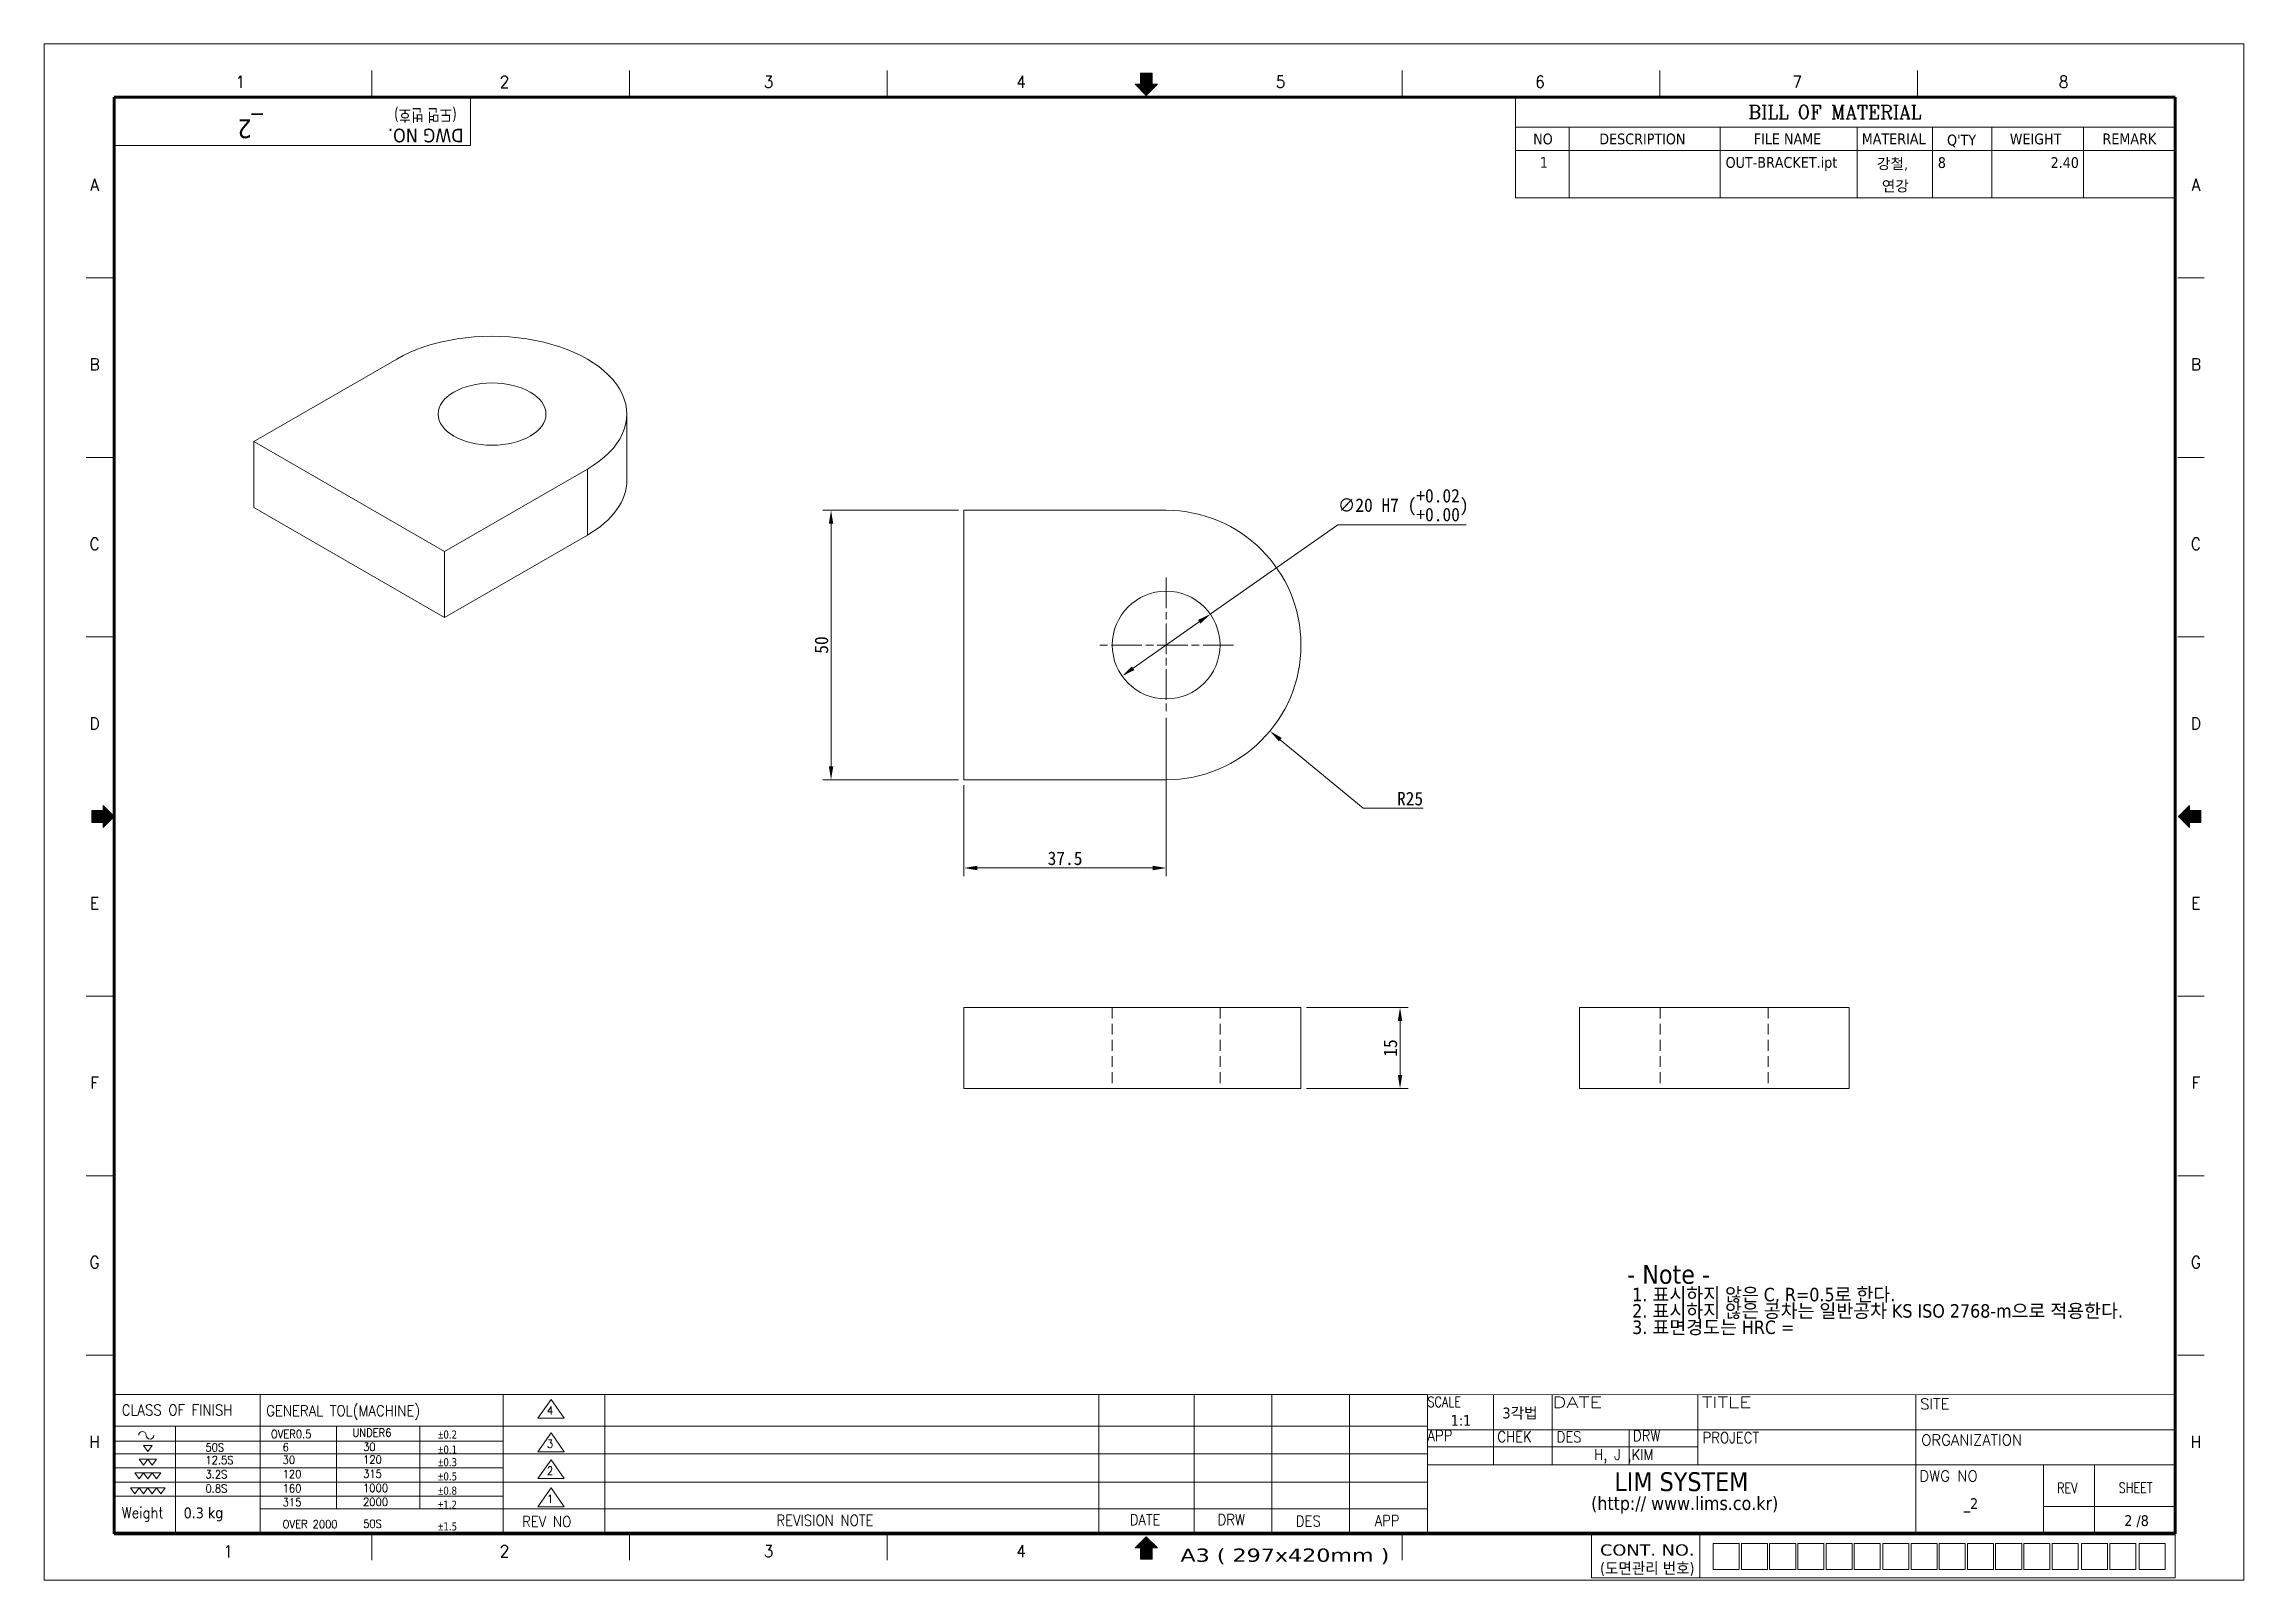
# Model space of a CAD drawing. Header units: millimetres. Extents: x 6 to 414, y 6 to 291.
import ezdxf
from ezdxf.enums import TextEntityAlignment as Align

# ---------------------------------------------------------------- set-up
doc = ezdxf.new("R2010")
doc.units = ezdxf.units.MM
doc.linetypes.add('CHAIN', pattern=[0.3543, 0.2362, -0.0295, 0.0591, -0.0295])
doc.linetypes.add('HIDDEN', pattern=[9.525, 6.35, -3.175])
doc.layers.get('0').update_dxf_attribs({"lineweight": 18})
for name, color, linetype, lineweight in [('SkizziergeometrieWIN-ISO', 7, 'Continuous', 50), ('가는실선_A4', 7, 'Continuous', 5), ('경계(ISO)', 7, 'Continuous', 70), ('굵은실선_A3', 7, 'Continuous', 18), ('제목(ISO)', 7, 'Continuous', 50)]:
    doc.layers.add(name, color=color, linetype=linetype, lineweight=lineweight)
for name, color, linetype, lineweight, true_color in [('가는실선_A3', 9, 'Continuous', 5, 0x808080), ('가는실선중심선_A3', 1, 'Continuous', 5, 0xff0000), ('가는파선_A3', 7, 'HIDDEN', 13, 0x008000), ('해치선_A3', 1, 'Continuous', 5, 0xff0000)]:
    doc.layers.add(name, color=color, linetype=linetype, lineweight=lineweight, true_color=true_color)
doc.styles.add('A3_DS_PartList', font='RomanC.shx')
doc.styles.add('A3_DS_TB02', font='tahoma.ttf')
doc.styles.add('ROMANC_37', font='tahoma.ttf')
doc.styles.add('ROMANC_61', font='ROMANC.shx')
doc.styles.add('주 텍스트 (ISO)', font='tahoma.ttf')
doc.styles.add('주문자_A3(3.5)', font='tahoma.ttf')
doc.styles.add('치수문자_A3(2.5)', font='')
doc.styles.add('텍스트 스타일12', font='tahoma.ttf')
doc.styles.add('텍스트 스타일171', font='ROMANC.shx', dxfattribs={"width": 0.9})
doc.styles.add('텍스트 스타일206', font='ROMANC.shx', dxfattribs={"width": 1.11072})
doc.styles.add('텍스트 스타일208', font='ROMANC.shx', dxfattribs={"width": 1.194322})
doc.styles.add('텍스트 스타일211', font='ROMANC.shx', dxfattribs={"width": 0.9})
doc.styles.add('텍스트 스타일213', font='RomanC.shx', dxfattribs={"width": 0.9})
doc.styles.add('텍스트 스타일233', font='RomanC.shx')
doc.styles.add('텍스트 스타일36', font='ROMANC.shx', dxfattribs={"width": 0.941937})
doc.styles.add('텍스트 스타일42', font='tahoma.ttf', dxfattribs={"width": 1.378837})
doc.styles.add('텍스트 스타일46', font='tahoma.ttf', dxfattribs={"width": 0.862937})
doc.styles.add('텍스트 스타일48', font='tahoma.ttf', dxfattribs={"width": 1.258573})
doc.styles.add('텍스트 스타일52', font='tahoma.ttf', dxfattribs={"width": 0.8})
doc.styles.add('텍스트 스타일65', font='romans.shx', dxfattribs={"width": 0.8})
doc.styles.get('치수문자_A3(2.5)').set_extended_font_data('GulimChe')
doc.dimstyles.new('치수_A3(2.5)', dxfattribs={"dimtxt": 2.5, "dimasz": 2.5, "dimexe": 1.5, "dimexo": 1, "dimgap": 0.5, "dimtad": 1, "dimtoh": 1, "dimdec": 1, "dimrnd": 1e-08, "dimdsep": 46, "dimtxsty": '치수문자_A3(2.5)', "dimcen": 0.09, "dimdle": 10, "dimclrd": 8, "dimclre": 8, "dimclrt": 7, "dimadec": 1, "dimazin": 2, "dimtfac": 0.8, "dimtmove": 0, "dimatfit": 3, "dimfxl": 1, "dimtolj": 1, "dimtzin": 0, "dimlwd": -1, "dimlwe": -1, "dimarcsym": 0})

# ---------------------------------------------------------------- blocks, each defined once
blk = doc.blocks.new('경계 A3_경계')
for points in [[(405.98, 148.76), (403.92, 148.76), (403.92, 149.72), (401.86, 147.66), (403.92, 145.6), (403.92, 146.56), (405.98, 146.56)], [(211.52, 9.9), (211.52, 11.96), (212.48, 11.96), (210.42, 14.01), (208.36, 11.96), (209.32, 11.96), (209.32, 9.9)]]:
    blk.add_hatch(color=7).paths.add_polyline_path(points)
at = {"layer": '가는실선_A3'}
blk.add_hatch(color=7, dxfattribs=at).paths.add_polyline_path([(14.9, 148.76), (14.9, 146.56), (16.96, 146.56), (16.96, 145.6), (19.02, 147.66), (16.96, 149.72), (16.96, 148.76)])
at = {"layer": '해치선_A3'}
blk.add_hatch(color=7, dxfattribs=at).paths.add_polyline_path([(211.52, 283.53), (212.48, 283.53), (210.42, 281.47), (208.36, 283.53), (209.32, 283.53), (209.32, 285.59), (211.52, 285.59)])
for p, q in [((208.36, 283.53), (209.32, 283.53)), ((210.42, 281.47), (208.36, 283.53)), ((209.32, 285.59), (211.52, 285.59)), ((209.32, 283.53), (209.32, 285.59)), ((211.52, 285.59), (211.52, 283.53)), ((211.52, 283.53), (212.48, 283.53)), ((403.92, 149.72), (401.86, 147.66)), ((401.86, 147.66), (403.92, 145.6)), ((403.92, 148.76), (403.92, 149.72)), ((405.98, 148.76), (403.92, 148.76)), ((405.98, 146.56), (405.98, 148.76)), ((403.92, 146.56), (405.98, 146.56)), ((403.92, 145.6), (403.92, 146.56)), ((210.42, 14.01), (208.36, 11.96)), ((212.48, 11.96), (210.42, 14.01)), ((292.99, 6.43), (292.99, 14.6)), ((208.36, 11.96), (209.32, 11.96)), ((209.32, 11.96), (209.32, 9.9)), ((209.32, 9.9), (211.52, 9.9)), ((211.52, 9.9), (211.52, 11.96)), ((211.52, 11.96), (212.48, 11.96))]:
    blk.add_line(p, q)
at = {"color": 7}
for p, q in [((16.96, 148.76), (14.9, 148.76)), ((14.9, 148.76), (14.9, 146.56)), ((16.96, 149.72), (16.96, 148.76)), ((19.02, 147.66), (16.96, 149.72)), ((16.96, 145.6), (19.02, 147.66)), ((403.92, 149.72), (401.86, 147.66)), ((401.86, 147.66), (403.92, 145.6)), ((403.92, 148.76), (403.92, 149.72)), ((405.98, 148.76), (403.92, 148.76)), ((405.98, 146.56), (405.98, 148.76)), ((14.9, 146.56), (16.96, 146.56)), ((16.96, 146.56), (16.96, 145.6)), ((403.92, 145.6), (403.92, 146.56)), ((403.92, 146.56), (405.98, 146.56)), ((210.42, 14.01), (208.36, 11.96)), ((212.48, 11.96), (210.42, 14.01)), ((208.36, 11.96), (209.32, 11.96)), ((209.32, 11.96), (209.32, 9.9)), ((209.32, 9.9), (211.52, 9.9)), ((211.52, 9.9), (211.52, 11.96)), ((211.52, 11.96), (212.48, 11.96))]:
    blk.add_line(p, q, dxfattribs=at)
at = {"layer": 'SkizziergeometrieWIN-ISO', "lineweight": 18}
for p, q in [((6, 291), (414, 291)), ((6, 6), (6, 291)), ((414, 291), (414, 6)), ((414, 6), (6, 6))]:
    blk.add_line(p, q, dxfattribs=at)
at = {"layer": '가는실선_A3', "color": 7}
for p, q in [((66.79, 281.16), (66.79, 286.06)), ((114.57, 281.16), (114.57, 286.06)), ((162.34, 281.16), (162.34, 286.06)), ((257.9, 281.16), (257.9, 286.06)), ((305.67, 281.16), (305.67, 286.06)), ((353.45, 281.16), (353.45, 286.06)), ((18.75, 247.62), (13.85, 247.62)), ((401.71, 247.62), (406.61, 247.62)), ((18.75, 214.3), (13.85, 214.3)), ((401.71, 214.3), (406.61, 214.3)), ((18.75, 180.98), (13.85, 180.98)), ((401.71, 180.98), (406.61, 180.98)), ((14.9, 148.76), (16.96, 148.76)), ((14.9, 146.56), (14.9, 148.76)), ((16.96, 148.76), (16.96, 149.72)), ((16.96, 149.72), (19.02, 147.66)), ((19.02, 147.66), (16.96, 145.6)), ((16.96, 146.56), (14.9, 146.56)), ((16.96, 145.6), (16.96, 146.56)), ((18.75, 114.34), (13.85, 114.34)), ((401.71, 114.34), (406.61, 114.34)), ((18.75, 81.02), (13.85, 81.02)), ((401.71, 81.02), (406.61, 81.02)), ((18.75, 47.7), (13.85, 47.7)), ((18.75, 47.7), (13.85, 47.7)), ((401.71, 47.7), (406.61, 47.7)), ((66.79, 14.6), (66.79, 9.7)), ((66.79, 14.6), (66.79, 9.7)), ((114.57, 14.6), (114.57, 9.7)), ((162.34, 14.6), (162.34, 9.7)), ((257.9, 14.6), (257.9, 9.7)), ((313.09, 14.6), (313.09, 6.55)), ((315.58, 12.77), (315.58, 7.95)), ((315.58, 12.77), (320.4, 12.77)), ((320.4, 12.77), (320.4, 7.95)), ((320.81, 12.77), (320.81, 7.95)), ((320.81, 12.77), (325.63, 12.77)), ((325.63, 12.77), (325.63, 7.95)), ((326.03, 12.77), (326.03, 7.95)), ((326.03, 12.77), (330.86, 12.77)), ((330.86, 12.77), (330.86, 7.95)), ((331.26, 12.77), (336.09, 12.77)), ((331.26, 12.77), (331.26, 7.95)), ((336.09, 12.77), (336.09, 7.95)), ((336.49, 12.77), (336.49, 7.95)), ((336.49, 12.77), (341.31, 12.77)), ((341.31, 12.77), (341.31, 7.95)), ((341.72, 12.77), (341.72, 7.95)), ((341.72, 12.77), (346.54, 12.77)), ((346.54, 12.77), (346.54, 7.95)), ((347.03, 12.77), (351.86, 12.77)), ((347.03, 12.77), (347.03, 7.95)), ((351.86, 12.77), (351.86, 7.95)), ((352.26, 12.77), (352.26, 7.95)), ((352.26, 12.77), (357.09, 12.77)), ((357.09, 12.77), (357.09, 7.95)), ((357.49, 12.77), (357.49, 7.95)), ((357.49, 12.77), (362.31, 12.77)), ((362.31, 12.77), (362.31, 7.95)), ((362.72, 12.77), (362.72, 7.95)), ((362.72, 12.77), (367.54, 12.77)), ((367.54, 12.77), (367.54, 7.95)), ((367.94, 12.77), (372.77, 12.77)), ((367.94, 12.77), (367.94, 7.95)), ((372.77, 12.77), (372.77, 7.95)), ((373.17, 12.77), (373.17, 7.95)), ((373.17, 12.77), (378, 12.77)), ((378, 12.77), (378, 7.95)), ((378.4, 12.77), (378.4, 7.95)), ((378.4, 12.77), (383.22, 12.77)), ((383.22, 12.77), (383.22, 7.95)), ((383.88, 12.77), (388.7, 12.77)), ((383.88, 12.77), (383.88, 7.95)), ((388.7, 12.77), (388.7, 7.95)), ((389.1, 12.77), (389.1, 7.95)), ((389.1, 12.77), (393.93, 12.77)), ((393.93, 12.77), (393.93, 7.95)), ((394.55, 12.77), (394.55, 7.95)), ((394.55, 12.77), (399.37, 12.77)), ((399.37, 12.77), (399.37, 7.95)), ((401.22, 14.6), (401.22, 6.43)), ((292.99, 6.43), (401.22, 6.43)), ((315.58, 7.95), (320.4, 7.95)), ((320.81, 7.95), (325.63, 7.95)), ((326.03, 7.95), (330.86, 7.95)), ((331.26, 7.95), (336.09, 7.95)), ((336.49, 7.95), (341.31, 7.95)), ((341.72, 7.95), (346.54, 7.95)), ((347.03, 7.95), (351.86, 7.95)), ((352.26, 7.95), (357.09, 7.95)), ((357.49, 7.95), (362.31, 7.95)), ((362.72, 7.95), (367.54, 7.95)), ((367.94, 7.95), (372.77, 7.95)), ((373.17, 7.95), (378, 7.95)), ((378.4, 7.95), (383.22, 7.95)), ((383.88, 7.95), (388.7, 7.95)), ((389.1, 7.95), (393.93, 7.95)), ((394.55, 7.95), (399.37, 7.95))]:
    blk.add_line(p, q, dxfattribs=at)
at = {"layer": '가는실선_A3', "color": 7, "lineweight": 60}
for p, q in [((19.02, 281.16), (19.02, 14.6)), ((401.22, 281.16), (19.02, 281.16)), ((401.22, 14.6), (401.22, 281.16)), ((19.02, 14.6), (401.22, 14.6))]:
    blk.add_line(p, q, dxfattribs=at)
at = {"layer": '가는실선_A3', "color": 7, "lineweight": 13}
for p in [(85.08, 280.98), (19.02, 272.16)]:
    blk.add_line(p, (85.08, 272.16), dxfattribs=at)
at = {"layer": '굵은실선_A3'}
blk.add_line((212.48, 283.53), (210.42, 281.47), dxfattribs=at)
at = {"layer": '가는실선_A3', "color": 7, "style": '텍스트 스타일36', "width": 0.941937}
for s, p in [('1', (42.42, 283.98)), ('2', (91.4, 283.98)), ('3', (140.38, 283.98)), ('4', (187.21, 283.98)), ('5', (235.33, 283.98)), ('6', (283.45, 283.98)), ('7', (331.14, 283.98)), ('8', (380.55, 283.98)), ('A', (15.38, 264.88)), ('A', (405.08, 264.88)), ('B', (15.38, 231.56)), ('B', (405.08, 231.56)), ('C', (15.38, 198.24)), ('C', (405.08, 198.24)), ('D', (15.38, 164.92)), ('D', (405.08, 164.92)), ('E', (15.38, 131.6)), ('E', (405.08, 131.6)), ('F', (15.38, 98.28)), ('F', (405.08, 98.28)), ('G', (15.38, 64.96)), ('G', (405.08, 64.96)), ('H', (15.38, 31.64)), ('H', (405.08, 31.64)), ('1', (40.11, 11.29)), ('2', (91.4, 11.34)), ('3', (140.38, 11.34)), ('4', (187.21, 11.34))]:
    blk.add_text(s, height=2.2, dxfattribs=at).set_placement(p, align=Align.MIDDLE_CENTER)
at = {"layer": '가는실선_A3', "color": 7, "style": '텍스트 스타일52', "width": 0.8}
blk.add_text('(도면 번호)', height=2.293, rotation=180, dxfattribs=at).set_placement((82.53, 278.93))
at = {"layer": '가는실선_A3', "color": 7, "style": 'ROMANC_37'}
blk.add_text('DWG NO.', height=2.527, rotation=180, dxfattribs=at).set_placement((83.82, 275.28))
at = {"layer": '가는실선_A3', "color": 7}
for s, height, style, width, p, p2 in [('CONT. NO.', 2.084, '텍스트 스타일48', 1.258564, (294.58, 10.53), (312.09, 10.53)), ('A3 ( 297x420mm )', 2.463, '텍스트 스타일42', 1.378315, (216.76, 9.38), (255.51, 9.38)), ('(도면관리 번호)', 2.084, '텍스트 스타일46', 0.982376, (294.58, 7.15), (312.09, 7.15))]:
    blk.add_text(s, height=height, dxfattribs=dict(at, style=style, width=width)).set_placement(p, p2, align=Align.FIT)
at = {"layer": '경계(ISO)', "insert": (44.22, 275.84), "char_height": 3.5, "attachment_point": 5, "rotation": 180, "style": '주 텍스트 (ISO)'}
blk.add_mtext('_2 ', dxfattribs=at)
blk = doc.blocks.new('제목 블록 A3_표제란')
at = {"layer": '가는실선_A4', "lineweight": 13}
for p, q in [((25.42, 38.66), (269.12, 38.66)), ((208.17, 38.66), (208.17, 13.12)), ((269.12, 38.66), (407.77, 38.63)), ((25.42, 32.81), (269.12, 32.81))]:
    blk.add_line(p, q, dxfattribs=at)
at = {"layer": '가는실선_A4'}
for p, q in [((25.42, 13.12), (25.42, 38.66)), ((52.65, 38.66), (52.65, 13.12)), ((97.69, 38.66), (97.69, 13.12)), ((106.58, 37.75), (104.15, 34.26)), ((109.02, 34.26), (106.58, 37.75)), ((116.56, 13.12), (116.56, 38.69)), ((225.83, 38.66), (225.83, 12.86)), ((240.26, 38.66), (240.26, 12.86)), ((254.69, 38.66), (254.69, 13.12)), ((281.38, 38.66), (281.38, 25.66)), ((292.25, 38.65), (292.25, 25.66)), ((319.29, 38.65), (319.29, 25.66)), ((407.76, 13.12), (407.77, 38.63)), ((36.93, 32.81), (36.93, 19.82)), ((66.8, 32.81), (66.8, 17.47)), ((82.25, 32.81), (82.25, 17.47)), ((104.15, 34.26), (109.02, 34.26)), ((97.69, 30.03), (25.42, 30.03)), ((30.98, 29.24), (32.59, 29.24)), ((31.78, 28.13), (30.98, 29.24)), ((32.59, 29.24), (31.78, 28.13)), ((106.58, 31.55), (104.15, 28.06)), ((109.02, 28.06), (106.58, 31.55)), ((306.52, 32.15), (306.52, 25.66)), ((97.69, 25.05), (25.42, 25.05)), ((30.19, 26.66), (31.8, 26.66)), ((30.99, 25.55), (30.19, 26.66)), ((31.8, 26.66), (30.99, 25.55)), ((31.8, 26.66), (33.4, 26.66)), ((32.6, 25.55), (31.8, 26.66)), ((33.4, 26.66), (32.6, 25.55)), ((104.15, 28.06), (109.02, 28.06)), ((106.58, 26.57), (104.15, 23.08)), ((109.02, 23.08), (106.58, 26.57)), ((28.59, 21.34), (30.19, 21.34)), ((29.39, 20.23), (28.59, 21.34)), ((29.38, 24.16), (30.98, 24.16)), ((30.18, 23.05), (29.38, 24.16)), ((30.19, 21.34), (29.39, 20.23)), ((30.98, 24.16), (30.18, 23.05)), ((30.19, 21.34), (31.8, 21.34)), ((31, 20.23), (30.19, 21.34)), ((30.98, 24.16), (32.59, 24.16)), ((31.79, 23.05), (30.98, 24.16)), ((31.8, 21.34), (31, 20.23)), ((32.59, 24.16), (31.79, 23.05)), ((31.8, 21.34), (33.41, 21.34)), ((32.6, 20.23), (31.8, 21.34)), ((32.59, 24.16), (34.2, 24.16)), ((33.39, 23.05), (32.59, 24.16)), ((33.41, 21.34), (32.6, 20.23)), ((34.2, 24.16), (33.39, 23.05)), ((33.41, 21.34), (35.01, 21.34)), ((34.21, 20.23), (33.41, 21.34)), ((35.01, 21.34), (34.21, 20.23)), ((104.15, 23.08), (109.02, 23.08)), ((106.58, 21.34), (104.15, 17.85)), ((109.02, 17.85), (106.58, 21.34)), ((97.69, 19.82), (25.42, 19.82)), ((36.93, 19.82), (36.93, 13.12)), ((104.15, 17.85), (109.02, 17.85)), ((25.42, 13.12), (407.76, 13.12)), ((208.17, 13.12), (25.42, 13.12))]:
    blk.add_line(p, q, dxfattribs=at)
at = {"layer": '가는실선_A4', "color": 7}
for p, q in [((269.12, 13.12), (269.12, 38.66)), ((359.7, 38.64), (359.69, 13.12)), ((269.12, 32.15), (407.77, 32.15)), ((269.09, 27.68), (25.42, 27.68)), ((407.76, 25.66), (269.12, 25.66)), ((383.36, 25.66), (383.36, 13.12)), ((269.12, 22.4), (25.42, 22.4)), ((269.12, 17.47), (52.65, 17.47)), ((383.36, 17.91), (407.76, 17.92))]:
    blk.add_line(p, q, dxfattribs=at)
at = {"layer": '가는실선_A4', "color": 7, "linetype": 'Continuous'}
blk.add_line((392.85, 25.66), (392.85, 13.12), dxfattribs=at)
at = {"layer": '가는실선_A4'}
for centre, start, end in [((30.81, 31.11), 0, 180), ((32.21, 31.11), 180, 0)]:
    blk.add_arc(centre, 0.698, start, end, dxfattribs=at)
at = {"layer": '제목(ISO)', "color": 208, "lineweight": 5, "true_color": 0x400040}
blk.add_line((269.12, 28.95), (319.29, 28.95), dxfattribs=at)
at = {"layer": '가는실선_A3', "color": 7, "style": '텍스트 스타일12'}
blk.add_attdef('질량\\P1;_001', (38.45, 15.71), '', height=2, dxfattribs=at)
at = {"layer": '가는실선_A4', "color": 7}
for s, height, style, width, p in [('CLASS OF FINISH', 2, '텍스트 스타일171', 0.9, (26.97, 34.81)), ('GENERAL TOL(MACHINE)', 2, '텍스트 스타일171', 0.9, (53.76, 34.67)), ('SCALE', 1.911, '텍스트 스타일65', 0.8, (269.12, 36.36)), ('4', 1.5, '텍스트 스타일211', 0.9, (105.83, 34.98)), ('50S', 1.5, '텍스트 스타일211', 0.9, (42.49, 28.11)), ('OVER0.5', 1.5, '텍스트 스타일211', 0.9, (54.63, 30.6)), ('6', 1.5, '텍스트 스타일211', 0.9, (56.81, 28.15)), ('UNDER6', 1.5, '텍스트 스타일211', 0.9, (69.75, 30.85)), ('30', 1.5, '텍스트 스타일211', 0.9, (71.73, 28.22)), ('3', 1.5, '텍스트 스타일211', 0.9, (105.83, 28.78)), ('APP', 2, '텍스트 스타일171', 0.9, (269.12, 30.05)), ('CHEK', 2, '텍스트 스타일171', 0.9, (282.07, 29.86)), ('DES', 2, '텍스트 스타일171', 0.9, (293.07, 29.82)), ('DRW', 2, '텍스트 스타일171', 0.9, (307.23, 30.03)), ('PROJECT', 2, '텍스트 스타일171', 0.9, (320.13, 29.68)), ('3.2S', 1.5, '텍스트 스타일211', 0.9, (42.49, 23.12)), ('12.5S', 1.5, '텍스트 스타일211', 0.9, (42.49, 25.76)), ('30', 1.5, '텍스트 스타일211', 0.9, (56.81, 25.8)), ('120', 1.5, '텍스트 스타일211', 0.9, (56.81, 23.16)), ('315', 1.5, '텍스트 스타일211', 0.9, (71.73, 23.23)), ('120', 1.5, '텍스트 스타일211', 0.9, (71.73, 25.86)), ('2', 1.5, '텍스트 스타일211', 0.9, (105.83, 23.8)), ('H, J ,KIM', 2, '텍스트 스타일171', 0.9, (300.03, 26.54)), ('0.8S', 1.5, '텍스트 스타일211', 0.9, (42.49, 20.48)), ('160', 1.5, '텍스트 스타일211', 0.9, (56.81, 20.52)), ('1000', 1.5, '텍스트 스타일213', 0.9, (71.72, 20.59)), ('REV', 1.911, '텍스트 스타일65', 0.8, (385.9, 20.39)), ('SHEET', 1.911, '텍스트 스타일65', 0.8, (397.3, 20.42)), ('Weight', 2, '텍스트 스타일171', 0.9, (26.97, 15.76)), ('315', 1.5, '텍스트 스타일213', 0.9, (56.81, 17.94)), ('2000', 1.5, '텍스트 스타일211', 0.9, (71.72, 18.01)), ('1', 1.5, '텍스트 스타일211', 0.9, (105.83, 18.57)), ('REVISION NOTE', 2, '텍스트 스타일171', 0.9, (148.38, 14.33)), ('DATE', 2, '텍스트 스타일171', 0.9, (213.9, 14.44)), ('DRW', 2, '텍스트 스타일171', 0.9, (230.19, 14.46)), ('OVER 2000', 1.5, '텍스트 스타일211', 0.9, (56.81, 13.87)), ('50S', 1.5, '텍스트 스타일211', 0.9, (71.73, 13.94)), ('REV NO', 2, '텍스트 스타일171', 0.9, (101.23, 14.1)), ('DES', 2, '텍스트 스타일171', 0.9, (244.7, 14.2)), ('APP', 2, '텍스트 스타일171', 0.9, (259.32, 14.27))]:
    blk.add_text(s, height=height, dxfattribs=dict(at, style=style, width=width)).set_placement(p)
for s, style, width, p, p2 in [('DATE', '텍스트 스타일208', 1.22262, (292.31, 36.23), (301.51, 36.23)), ('TITLE', '텍스트 스타일206', 1.136317, (320.02, 36.23), (329.22, 36.23))]:
    blk.add_text(s, height=2, dxfattribs=dict(at, style=style, width=width)).set_placement(p, p2, align=Align.FIT)
at = {"layer": '가는실선_A4', "color": 7, "style": '텍스트 스타일233'}
for s, p in [('SITE', (360.5, 35.93)), ('ORGANIZATION', (360.7, 29.24)), ('DWG NO', (360.36, 22.57))]:
    blk.add_text(s, height=2, dxfattribs=at).set_placement(p)
at = {"layer": '가는실선_A4', "color": 7}
for s, insert, char_height, attachment_point, style in [('\\fTahoma|b0|i0;\\H2.0000;3각법', (283.03, 35.14), 2, 4, '주문자_A3(3.5)'), ('\\fAIGDT|b0|i0;\\W0.90;\\H1.5000;`\\fTahoma|b0|i0;\\W0.90;\\H1.5000;0.2', (85.63, 30.47), 1.5, 7, 'ROMANC_61'), ('\\fAIGDT|b0|i0;\\W0.90;\\H1.5000;`\\fTahoma|b0|i0;\\W0.90;\\H1.5000;0.1', (85.63, 27.69), 1.5, 7, 'ROMANC_61'), ('\\fAIGDT|b0|i0;\\W0.90;\\H1.5000;`\\fTahoma|b0|i0;\\W0.90;\\H1.5000;0.3', (85.63, 25.34), 1.5, 7, 'ROMANC_61'), ('\\fAIGDT|b0|i0;\\W0.90;\\H1.5000;`\\fTahoma|b0|i0;\\W0.90;\\H1.5000;0.5', (85.63, 22.71), 1.5, 7, 'ROMANC_61'), ('\\fAIGDT|b0|i0;\\W0.90;\\H1.5000;`\\fTahoma|b0|i0;\\W0.90;\\H1.5000;0.8', (85.62, 20.06), 1.5, 7, 'ROMANC_61'), ('\\fAIGDT|b0|i0;\\W0.90;\\H1.5000;`\\fTahoma|b0|i0;\\W0.90;\\H1.5000;1.2', (85.62, 17.48), 1.5, 7, 'ROMANC_61'), ('\\fAIGDT|b0|i0;\\W0.90;\\H1.5000;`\\fTahoma|b0|i0;\\W0.90;\\H1.5000;1.5', (85.63, 13.42), 1.5, 7, 'ROMANC_61')]:
    blk.add_mtext(s, dxfattribs=dict(at, insert=insert, char_height=char_height, attachment_point=attachment_point, style=style))
at = {"layer": '가는실선_A4', "char_height": 2, "style": '주 텍스트 (ISO)'}
for s, insert, attachment_point in [('\\fTahoma|b0|i0;\\H2.0000;_2 ', (369.91, 18.11), 5), ('\\fTahoma|b0|i0;\\H2.0000;2 /8 ', (400.63, 16.28), 2)]:
    blk.add_mtext(s, dxfattribs=dict(at, insert=insert, attachment_point=attachment_point))
at = {"layer": '가는실선_A4', "color": 7, "style": '텍스트 스타일12'}
blk.add_attdef('설명', text='', height=2, dxfattribs=at).set_placement((331.27, 35.73), align=Align.MIDDLE_LEFT)
blk.add_attdef('SCALE_001', (273.43, 32.87), '', height=2, dxfattribs=at)
blk.add_attdef('프로젝트', text='', height=2, dxfattribs=at).set_placement((340.77, 28.27), align=Align.MIDDLE_CENTER)
at = {"layer": '가는실선_A4', "style": '텍스트 스타일12'}
blk.add_attdef('리비전_번호', text='', height=2, dxfattribs=at).set_placement((388.38, 15.27), align=Align.MIDDLE_CENTER)
at = {"layer": '제목(ISO)', "char_height": 3.5, "attachment_point": 1, "style": '주 텍스트 (ISO)'}
for s, insert, line_spacing_factor in [('- Note -\\P{\\H0.71429x; 1. \\fGulim|b0|i0|c129|p50;표시하지 않은 \\fTahoma|b0|i0|c129|p34;C, R=0.5\\fGulim|b0|i0|c129|p50;로 한다\\fTahoma|b0|i0|c129|p34;.\\H1.54068x; \\H0.64906x;\\P 2. \\fGulim|b0|i0|c129|p50;표시하지 않은 공차는 일반공차 \\fTahoma|b0|i0|c129|p34;KS ISO 2768-m\\fGulim|b0|i0|c129|p50;으로 적용한다\\fTahoma|b0|i0|c129|p34;.\\H1.32612x; \\H0.75408x;\\P 3. \\fGulim|b0|i0|c129|p50;표면경도는 \\fTahoma|b0|i0|c129|p34;HRC = \\H1.31974x; }', (306.15, 62.72), 0.727683), ('{\\H1x;    LIM SYSTEM\\H0.71429x;  \\P (http:// www.lims.co.kr)\\H1.44773x; }', (298.53, 24.26), 0.771785)]:
    blk.add_mtext(s, dxfattribs=dict(at, insert=insert, line_spacing_factor=line_spacing_factor))
at = {"layer": '제목(ISO)', "style": '텍스트 스타일12'}
for tag, p in [('관리자', (373.93, 36.39)), ('공급업자', (383.08, 28.64))]:
    blk.add_attdef(tag, text='', height=2, dxfattribs=at).set_placement(p, align=Align.TOP_LEFT)
blk = doc.blocks.new('*D16')
at = {"layer": 'Defpoints', "color": 0, "transparency": 16777216}
for p in [(176.61, 204.48), (151.96, 154.48), (176.61, 154.48)]:
    blk.add_point(p, dxfattribs=at)
at = {"layer": '가는실선_A4', "color": 8, "transparency": 16777216}
for p, q in [((175.61, 204.48), (150.46, 204.48)), ((151.96, 201.98), (151.96, 156.98)), ((175.61, 154.48), (150.46, 154.48))]:
    blk.add_line(p, q, dxfattribs=at)
for points in [[(151.55, 201.98), (152.38, 201.98), (151.96, 204.48)], [(151.55, 156.98), (152.38, 156.98), (151.96, 154.48)]]:
    blk.add_solid(points, dxfattribs=at)
at = {"layer": '가는실선_A4', "color": 7, "transparency": 16777216, "insert": (150.19, 179.48), "char_height": 2.5, "attachment_point": 5, "rotation": 90, "style": '치수문자_A3(2.5)'}
blk.add_mtext('\\A1;50', dxfattribs=at)
blk = doc.blocks.new('*D17')
at = {"layer": 'Defpoints', "color": 0, "transparency": 16777216}
for p in [(239.11, 112.21), (257.48, 112.21), (239.11, 97.21)]:
    blk.add_point(p, dxfattribs=at)
at = {"layer": '가는실선_A4', "color": 8, "transparency": 16777216}
for p, q in [((240.11, 112.21), (258.98, 112.21)), ((257.48, 99.71), (257.48, 109.71)), ((240.11, 97.21), (258.98, 97.21))]:
    blk.add_line(p, q, dxfattribs=at)
for points in [[(257.07, 109.71), (257.9, 109.71), (257.48, 112.21)], [(257.07, 99.71), (257.9, 99.71), (257.48, 97.21)]]:
    blk.add_solid(points, dxfattribs=at)
at = {"layer": '가는실선_A4', "color": 7, "transparency": 16777216, "insert": (255.7, 104.71), "char_height": 2.5, "attachment_point": 5, "rotation": 90, "style": '치수문자_A3(2.5)'}
blk.add_mtext('\\A1;15', dxfattribs=at)
blk = doc.blocks.new('*D18')
at = {"layer": 'Defpoints', "color": 0, "transparency": 16777216}
for p in [(214.11, 166.98), (176.61, 154.48), (176.61, 138.11)]:
    blk.add_point(p, dxfattribs=at)
at = {"layer": '가는실선_A4', "color": 8, "transparency": 16777216}
for p, q in [((214.11, 165.98), (214.11, 136.61)), ((176.61, 153.48), (176.61, 136.61)), ((211.61, 138.11), (179.11, 138.11))]:
    blk.add_line(p, q, dxfattribs=at)
for points in [[(179.11, 138.53), (179.11, 137.69), (176.61, 138.11)], [(211.61, 138.53), (211.61, 137.69), (214.11, 138.11)]]:
    blk.add_solid(points, dxfattribs=at)
at = {"layer": '가는실선_A4', "color": 7, "transparency": 16777216, "insert": (195.36, 139.89), "char_height": 2.5, "attachment_point": 5, "style": '치수문자_A3(2.5)'}
blk.add_mtext('\\A1;37.5', dxfattribs=at)
blk = doc.blocks.new('*D19')
at = {"layer": 'Defpoints', "color": 0, "transparency": 16777216}
for p in [(214.11, 179.48), (233.36, 163.52)]:
    blk.add_point(p, dxfattribs=at)
at = {"layer": '가는실선_A4', "color": 8, "transparency": 16777216}
for p, q in [((250.64, 149.19), (235.28, 161.92)), ((261.77, 149.19), (250.64, 149.19))]:
    blk.add_line(p, q, dxfattribs=at)
blk.add_solid([(235.55, 162.24), (235.02, 161.6), (233.36, 163.52)], dxfattribs=at)
at = {"layer": '가는실선_A4', "color": 7, "transparency": 16777216, "insert": (259.34, 150.97), "char_height": 2.5, "attachment_point": 5, "style": '치수문자_A3(2.5)'}
blk.add_mtext('\\A1;R25', dxfattribs=at)
blk = doc.blocks.new('*D20')
at = {"layer": 'Defpoints', "color": 0, "transparency": 16777216}
for p in [(222.3, 185.22), (205.93, 173.73)]:
    blk.add_point(p, dxfattribs=at)
at = {"layer": '가는실선_A4', "color": 8, "transparency": 16777216}
for p, q in [((222.3, 185.22), (245.92, 201.78)), ((245.92, 201.78), (269.75, 201.78)), ((207.97, 175.17), (220.25, 183.78))]:
    blk.add_line(p, q, dxfattribs=at)
for points in [[(220.01, 184.12), (220.49, 183.44), (222.3, 185.22)], [(207.73, 175.51), (208.21, 174.83), (205.93, 173.73)]]:
    blk.add_solid(points, dxfattribs=at)
at = {"layer": '가는실선_A4', "color": 7, "transparency": 16777216, "insert": (258.08, 205.44), "char_height": 2.5, "attachment_point": 5, "style": '치수문자_A3(2.5)'}
blk.add_mtext('\\A1;∅20 H7 (\\S+0.02^ +0.00;)', dxfattribs=at)
blk = doc.blocks.new('BILL OF MATERIAL2')
at = {"layer": '가는실선_A4'}
for p, q in [((401.22, 281.16), (278.87, 281.16)), ((278.87, 281.16), (278.87, 275.59)), ((401.22, 281.16), (401.22, 275.59)), ((401.22, 275.59), (278.87, 275.59)), ((278.87, 275.59), (278.87, 271.21)), ((288.87, 275.59), (288.87, 271.21)), ((316.87, 275.59), (316.87, 271.21)), ((342.27, 275.59), (342.27, 271.21)), ((356.22, 275.59), (356.22, 271.21)), ((367.22, 275.59), (367.22, 271.21)), ((384.22, 275.59), (384.22, 271.21)), ((401.22, 275.59), (401.22, 271.21)), ((401.22, 271.21), (278.87, 271.21)), ((278.87, 271.21), (278.87, 262.45)), ((288.87, 271.21), (288.87, 262.45)), ((316.87, 271.21), (316.87, 262.45)), ((342.27, 271.21), (342.27, 262.45)), ((356.22, 271.21), (356.22, 262.45)), ((367.22, 271.21), (367.22, 262.45)), ((384.22, 271.21), (384.22, 262.45)), ((401.22, 271.21), (401.22, 262.45)), ((401.22, 262.45), (278.87, 262.45))]:
    blk.add_line(p, q, dxfattribs=at)
at = {"layer": '가는실선_A4', "color": 7, "attachment_point": 7}
for s, insert, char_height, style in [('BILL OF MATERIAL', (322.09, 277.12), 2.5, 'A3_DS_PartList'), ('NO', (282.18, 272.34), 2, 'A3_DS_TB02'), ('DESCRIPTION', (294.44, 272.34), 2, 'A3_DS_TB02'), ('FILE NAME', (323.08, 272.4), 2, 'A3_DS_TB02'), ('MATERIAL', (343.11, 272.4), 2, 'A3_DS_TB02'), ("Q'TY", (358.93, 271.83), 2, 'A3_DS_TB02'), ('WEIGHT', (370.58, 272.34), 2, 'A3_DS_TB02'), ('REMARK', (387.75, 272.4), 2, 'A3_DS_TB02'), ('1', (283.42, 268.02), 2, 'A3_DS_TB02'), ('OUT-BRACKET.ipt', (317.86, 267.45), 2, 'A3_DS_TB02'), ('강철, ', (345.93, 267.47), 2, 'A3_DS_TB02'), ('8', (357.22, 267.95), 2, 'A3_DS_TB02'), ('2.40', (378.13, 267.96), 2, 'A3_DS_TB02'), ('연강', (346.83, 263.44), 2, 'A3_DS_TB02')]:
    blk.add_mtext(s, dxfattribs=dict(at, insert=insert, char_height=char_height, style=style))

msp = doc.modelspace()

# ---------------------------------------------------------------- linework, layer by layer
at = {"layer": '가는실선_A3'}
msp.add_line((106.77, 199.88), (106.77, 212.13), dxfattribs=at)
at = {"layer": '가는실선중심선_A3', "linetype": 'CHAIN', "ltscale": 23.990969}
for p, q in [((214.11, 191.98), (214.11, 166.98)), ((226.61, 179.48), (201.61, 179.48))]:
    msp.add_line(p, q, dxfattribs=at)
at = {"layer": '가는파선_A3', "ltscale": 0.314961}
for p, q in [((204.11, 112.21), (204.11, 97.21)), ((224.11, 112.21), (224.11, 97.21)), ((305.75, 112.21), (305.75, 97.21)), ((325.75, 112.21), (325.75, 97.21))]:
    msp.add_line(p, q, dxfattribs=at)
at = {"layer": '굵은실선_A3'}
for p, q in [((71.41, 232.54), (44.9, 217.23)), ((114.09, 210.08), (114.09, 222.33)), ((44.9, 217.23), (80.25, 196.82)), ((44.9, 204.98), (44.9, 217.23)), ((80.25, 196.82), (106.77, 212.13)), ((44.9, 204.98), (80.25, 184.57)), ((176.61, 204.48), (176.61, 154.48)), ((214.11, 204.48), (176.61, 204.48)), ((80.25, 184.57), (106.77, 199.88)), ((80.25, 184.57), (80.25, 196.82)), ((176.61, 154.48), (214.11, 154.48)), ((176.61, 97.21), (176.61, 112.21)), ((176.61, 112.21), (214.11, 112.21)), ((239.11, 112.21), (214.11, 112.21)), ((239.11, 97.21), (239.11, 112.21)), ((340.75, 112.21), (290.75, 112.21)), ((290.75, 97.21), (290.75, 112.21)), ((340.75, 97.21), (340.75, 112.21)), ((176.61, 97.21), (214.11, 97.21)), ((239.11, 97.21), (214.11, 97.21)), ((340.75, 97.21), (290.75, 97.21))]:
    msp.add_line(p, q, dxfattribs=at)
msp.add_circle((214.11, 179.48), 10, dxfattribs=at)
msp.add_arc((214.11, 179.48), 25, 270, 90, dxfattribs=at)
for centre, end_param in [((89.09, 222.33), 8.63938), ((89.09, 210.08), 6.283185)]:
    msp.add_ellipse(centre, major_axis=(25, 0), ratio=0.57735, start_param=5.497787, end_param=end_param, dxfattribs=at)
msp.add_ellipse((89.09, 222.33), major_axis=(-10, 0), ratio=0.57735, dxfattribs=at)

# ---------------------------------------------------------------- block references
msp.add_blockref('경계 A3_경계', (0, 0))
msp.add_blockref('제목 블록 A3_표제란', (-6.55, 1.74)).add_auto_attribs({'SCALE_001': '1:1', '질량\\P1;_001': '0.3 kg'})
at = {"layer": '가는실선_A4'}
msp.add_blockref('BILL OF MATERIAL2', (0, 0), dxfattribs=at)

# ---------------------------------------------------------------- dimensions: what is measured, and where the dimension line sits
at = {"layer": '가는실선_A4', "color": 8, "true_color": 0x808080}
dim = msp.add_diameter_dim_2p(p1=(205.93, 173.73), p2=(222.3, 185.22), text='<> H7 (\\S+0.02^ +0.00;)', dimstyle='치수_A3(2.5)', override={"dimtih": 1, "dimdec": 1, "dimlfac": 1, "dimtp": 0.021, "dimtm": 0, "dimtdec": 2, "dimatfit": 2}, dxfattribs=at)
dim.commit()
dim.dimension.update_dxf_attribs({"geometry": '*D20', "text_midpoint": (258.08, 201.78), "dimtype": 163})
for base, p1, p2, angle, picture, middle in [((151.96, 154.48), (176.61, 204.48), (176.61, 154.48), 90, '*D16', (151.96, 179.48)), ((176.61, 138.11), (214.11, 166.98), (176.61, 154.48), 180, '*D18', (195.36, 138.11)), ((257.48, 112.21), (239.11, 97.21), (239.11, 112.21), 90, '*D17', (257.48, 104.71))]:
    dim = msp.add_linear_dim(base=base, p1=p1, p2=p2, angle=angle, dimstyle='치수_A3(2.5)', override={"dimgap": 0.5, "dimtoh": 0, "dimdec": 1, "dimtol": 0, "dimlim": 0, "dimtp": 0, "dimtm": 0, "dimtdec": 2, "dimtofl": 0, "dimatfit": 1}, dxfattribs=at)
    dim.commit()
    dim.dimension.update_dxf_attribs({"geometry": picture, "text_midpoint": middle, "dimtype": 160})
dim = msp.add_radius_dim(center=(214.11, 179.48), mpoint=(233.36, 163.52), dimstyle='치수_A3(2.5)', override={"dimgap": 0.5, "dimtih": 1, "dimdec": 1, "dimlfac": 1, "dimcen": 0, "dimtol": 0, "dimlim": 0, "dimtp": 0, "dimtm": 0, "dimtdec": 2, "dimtofl": 0}, dxfattribs=at)
dim.commit()
dim.dimension.update_dxf_attribs({"geometry": '*D19', "text_midpoint": (259.34, 149.19), "dimtype": 164})

doc.saveas('drawing.dxf')
